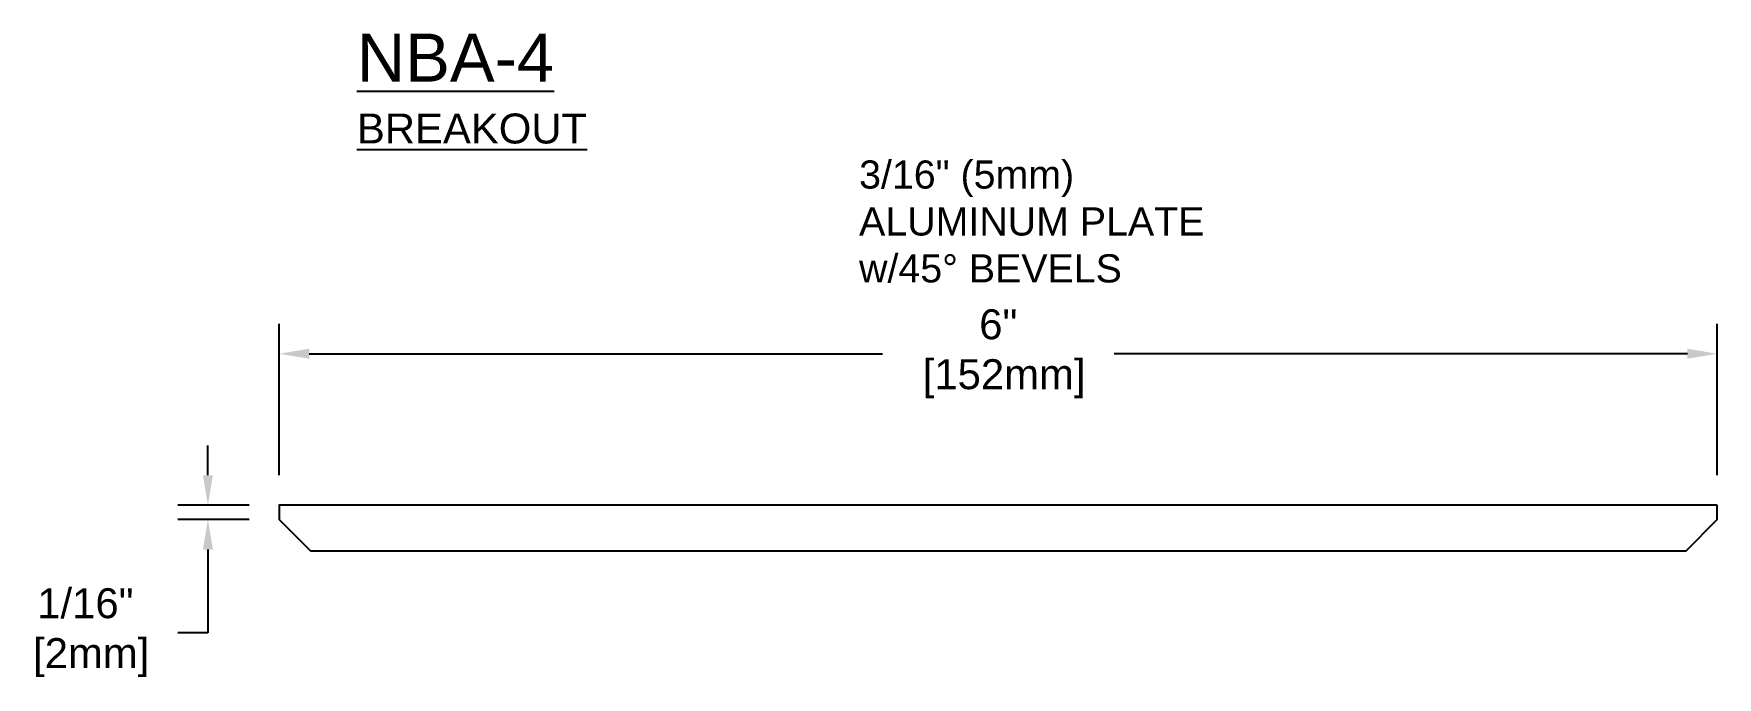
# Model space of a CAD drawing. Header units: inches. Extents: x 6.2 to 34.1, y 2.4 to 10.1.
# Drawn here: x 27.04 to 34.07, y 5.64 to 8.33 of the extents above; entities that cross this region are included whole.
import ezdxf

# ---------------------------------------------------------------- set-up
doc = ezdxf.new("R2010")
doc.units = ezdxf.units.IN
doc.header["$MEASUREMENT"] = 0
doc.layers.add('DIMENSIONS', color=3, linetype='Continuous')
doc.layers.add('TEXT', color=2, linetype='Continuous')
doc.styles.add('Arial', font='arial.ttf')
doc.dimstyles.new('Arial', dxfattribs={"dimtxt": 0.125, "dimasz": 0.125, "dimexe": 0.125, "dimexo": 0.125, "dimgap": 0.125, "dimtad": 0, "dimtih": 1, "dimtoh": 1, "dimdec": 4, "dimzin": 3, "dimdsep": 46, "dimlunit": 4, "dimtxsty": 'Arial', "dimcen": 0.125, "dimadec": 0, "dimazin": 0, "dimtfac": 1, "dimtdec": 4, "dimtofl": 0, "dimtmove": 0, "dimatfit": 3, "dimfxl": 0, "dimfrac": 2, "dimtolj": 1, "dimtzin": 0, "dimarcsym": 0})

# ---------------------------------------------------------------- blocks, each defined once
blk = doc.blocks.new('*D5')
at = {"layer": 'Defpoints', "color": 0}
for p in [(34.0696, 6.989), (28.0696, 6.3567), (34.0696, 6.3567)]:
    blk.add_point(p, dxfattribs=at)
at = {"layer": 'DIMENSIONS', "color": 0, "lineweight": -2}
for p, q in [((28.0696, 6.4817), (28.0696, 7.114)), ((34.0696, 6.4817), (34.0696, 7.114)), ((28.1946, 6.989), (30.5864, 6.989)), ((33.9446, 6.989), (31.5529, 6.989))]:
    blk.add_line(p, q, dxfattribs=at)
at = {"layer": 'DIMENSIONS', "color": 0}
for points in [[(28.1946, 7.0099), (28.1946, 6.9682), (28.0696, 6.989)], [(33.9446, 7.0099), (33.9446, 6.9682), (34.0696, 6.989)]]:
    blk.add_solid(points, dxfattribs=at)
at = {"layer": 'DIMENSIONS', "color": 0, "insert": (31.0696, 6.989), "char_height": 0.125, "attachment_point": 5, "style": 'Arial'}
blk.add_mtext('\\A1;6"\\P [152mm]', dxfattribs=at)
blk = doc.blocks.new('*D6')
at = {"layer": 'Defpoints', "color": 0}
for p in [(27.7719, 6.3567), (28.0696, 6.3567), (28.0696, 6.2967)]:
    blk.add_point(p, dxfattribs=at)
at = {"layer": 'DIMENSIONS', "color": 0, "lineweight": -2}
for p, q in [((27.7719, 6.4817), (27.7719, 6.6067)), ((27.9446, 6.3567), (27.6469, 6.3567)), ((27.9446, 6.2967), (27.6469, 6.2967)), ((27.7719, 6.1717), (27.7719, 5.8246)), ((27.7719, 5.8246), (27.6469, 5.8246))]:
    blk.add_line(p, q, dxfattribs=at)
at = {"layer": 'DIMENSIONS', "color": 0}
for points in [[(27.751, 6.4817), (27.7927, 6.4817), (27.7719, 6.3567)], [(27.751, 6.1717), (27.7927, 6.1717), (27.7719, 6.2967)]]:
    blk.add_solid(points, dxfattribs=at)
at = {"layer": 'DIMENSIONS', "color": 0, "insert": (27.2607, 5.8246), "char_height": 0.125, "attachment_point": 5, "style": 'Arial'}
blk.add_mtext('\\A1;1/16"\\P [2mm]', dxfattribs=at)

msp = doc.modelspace()

# ---------------------------------------------------------------- linework, layer by layer
msp.add_lwpolyline([(34.06964, 6.35668), (28.06964, 6.35668), (28.06964, 6.29668), (28.19964, 6.16668), (33.93964, 6.16668), (34.06964, 6.29668), (34.06964, 6.35668)])

# ---------------------------------------------------------------- texts
at = {"layer": 'TEXT', "insert": (28.39359, 8.32524), "char_height": 0.2, "width": 4.1875, "attachment_point": 1, "style": 'Arial'}
msp.add_mtext('{\\LNBA-4\\P\\H0.625x;BREAKOUT}', dxfattribs=at)
at = {"layer": 'TEXT', "insert": (30.4888, 7.79591), "char_height": 0.1175, "attachment_point": 1, "style": 'Arial'}
msp.add_mtext('3/16" (5mm) \\PALUMINUM PLATE\\Pw/45° BEVELS', dxfattribs=at)

# ---------------------------------------------------------------- dimensions: what is measured, and where the dimension line sits
at = {"layer": 'DIMENSIONS'}
dim = msp.add_linear_dim(base=(34.06964, 6.98904), p1=(28.06964, 6.35668), p2=(34.06964, 6.35668), dimstyle='Arial', override={"dimpost": '\\X'}, dxfattribs=at)
dim.commit()
dim.dimension.update_dxf_attribs({"geometry": '*D5', "text_midpoint": (31.06964, 6.98904), "dimtype": 160})
dim = msp.add_linear_dim(base=(27.77186, 6.35668), p1=(28.06964, 6.29668), p2=(28.06964, 6.35668), angle=270, dimstyle='Arial', override={"dimpost": '\\X'}, dxfattribs=at)
dim.commit()
dim.dimension.update_dxf_attribs({"geometry": '*D6', "text_midpoint": (27.26073, 5.82457), "dimtype": 160})

doc.saveas('drawing.dxf')
